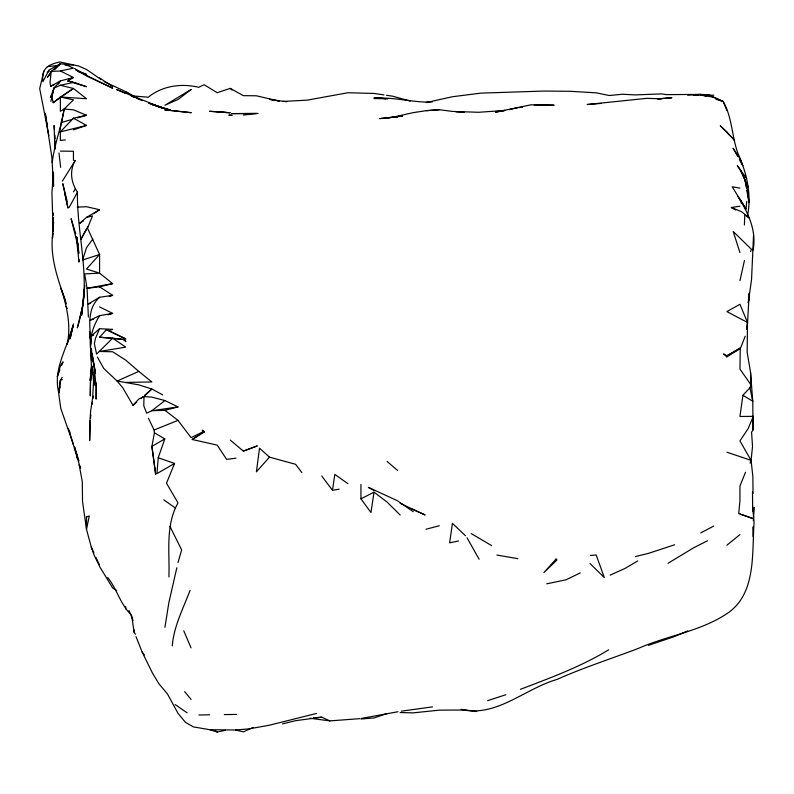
<?xml version="1.0" encoding="UTF-8"?>
<svg xmlns="http://www.w3.org/2000/svg" width="794" height="794" viewBox="0 0 794 794"><rect width="100%" height="100%" fill="white"/><g stroke="black" fill="none" stroke-linecap="round" stroke-linejoin="round"><path stroke-width="1.19" d="M400.156 515.028L387.095 502.076L374.024 492.141L370.957 512.517L360.952 498.831L360.952 484.39M60.374 151.108L73.445 151.267L73.445 160.229L75.132 160.646C69.316 170.958 71.073 182.64 77.455 192.168C76.78 228.583 87.191 264.739 83.36 301.204L84.779 285.383M53.387 217.675L52.97 229.516M740.266 348.487L726.877 356.883L723.533 353.916L726.927 355.811L740.266 348.487L739.948 369.061L751.015 384.872L749.933 387.8L742.926 395.293L739.948 416.493L753.278 416.354L753.01 429.991L751.571 432.125L752.504 446.089M79.043 259.648L78.983 262.099L76.353 236.801M753.01 429.991L752.781 401.248L749.933 387.8M52.255 162.522C54.21 144.448 61.416 127.149 64.155 109.036L73.445 99.885L60.374 96.997L53.168 102.694L51.739 96.739L53.972 88.065L60.374 80.938L73.445 77.475L60.374 70.984L51.223 71.391L47.303 77.395L49.754 74.844M753.526 235.411L751.541 279.538L748.325 302.504M96.461 388.931L96.143 399.134L95.796 383.839L94.347 367.91L91.231 351.017L92.977 359.652C87.419 344.497 91.379 328.795 99.578 315.675L112.649 313.382L99.578 306.911M753.079 250.17C757.605 226.379 743.909 205.944 732.207 186.769L739.948 188.118M744.405 225L744.762 215.263M168.914 576.95C169.807 552.019 165.152 525.856 177.995 502.86L166.482 483.209L174.591 463.438L158.234 457.791L164.785 438.923L154.423 432.78L154.066 430.011L148.428 418.18M726.877 356.883L726.927 355.811L739.939 348.03M52.771 233.168C50.201 251.837 55.004 270.099 60.85 287.666L60.999 288.301C66.736 306.087 71.44 325.907 67.093 344.417L73.445 323.912L70.09 338.82L73.098 325.858C67.371 347.782 52.781 369.012 58.736 392.623L60.066 386.777M747.194 329.024L749.189 293.274L748.355 300.34M52.841 233.238L52.503 238.121L53.029 223.332L53.138 231.749L51.918 192.515L53.119 178.114M53.099 229.575L53.615 222.241M91.717 366.223L90.625 380.852L91.409 366.213L90.03 335.237M753.278 520.546L754.3 507.485M158.234 457.791L156.954 473.621L174.591 463.438M101.175 79.589L86.516 69.495L78.785 66.041L59.729 61.952C47.739 64.82 41.357 68.304 42.926 81.693L48.96 70.08L60.374 63.778L65.068 64.294L73.445 68.155L60.374 70.984M737.626 196.058L746.023 208.971L746.727 201.309M91.677 365.051L90.188 380.604L90.933 374.738M753.01 493.491L752.881 476.638L751.074 460.351L752.514 446.675M747.521 215.65C751.789 194.411 746.658 172.735 737.924 153.292C731.701 136.32 732.296 117.333 723.145 101.453L708.605 94.764L700.735 94.387L687.673 95.191M90.188 420.82L89.643 440.65L90.03 421.713L89.623 425.544L90.635 411.044L92.729 397.159L93.831 374.252L94.099 384.157M90.466 418.458L90.883 414.925M746.678 329.321L747.491 322.473L739.948 304.281L726.877 311.585L747.491 322.473L747.174 352.476L750.548 372.356L752.712 400.94M91.231 372.396L91.687 368.882M59.56 131.893L64.155 109.036L73.445 109.82L86.506 115.269L77.365 117.899M58.736 392.623L60.374 380.326L62.19 377.428M92.173 404.315L92.491 401.972M92.967 398.469L93.285 396.127M339.098 489.183L332.497 490.315L334.82 474.385L347.881 483.675M164.924 627.339L168.874 602.547L176.834 567.779M748.295 302.574L749.079 297.76M172.278 645.859C173.866 626.099 183.245 608.551 190.064 590.319M154.423 432.78L151.902 446.407L155.674 474.365L151.902 446.357L164.785 438.923M739.939 280.669L744.474 260.372M79.241 321.312L82.874 305.124L84.303 289.205L81.643 315.307L82.874 305.124L77.316 327.892L78.983 322.463M50.876 101.374L53.972 88.065L60.374 85.266L73.445 82.447L67.837 80.978L73.445 77.475L68.889 79.211M43.869 71.113L39.7 88.61L48.841 135.695M83.509 220.762L79.489 223.521L86.516 217.367L92.501 215.938L87.509 228.146L99.578 254.497L99.578 273.146L112.649 283.617L99.578 286.852L87.062 288.252L88.382 317.034M177.995 562.579L181.657 549.905L169.976 526.462M750.092 463.16L751.074 460.351L739.939 440.918L748.196 428.512L753.278 416.354M53.972 88.065L50.419 97.513L52.285 94.407M59.917 369.825L57.237 376.664L60.374 365.945L63.044 361.846L61.704 365.27M750.479 251.668L751.422 249.286L733.19 231.471L739.948 252.561M740.604 347.911L745.199 336.239M745.526 472.241L739.948 485.988L739.939 500.905L738.698 513.569L753.01 518.561L740.226 514.125M110.406 330.056L112.649 329.361L99.578 328.716L95.479 338.383L94.367 343.762L96.58 354.104L112.649 338.214L123.427 339.425L125.72 341.36L123.427 339.425L99.578 337.192L106.465 329.639L125.72 338.899L106.465 329.639M69.167 207.413L77.455 192.168M86.506 229.099L80.849 239.391L87.836 226.806M58.508 84.045L60.374 80.938L50.697 86.179L50.032 82.645L51.223 71.391L60.374 63.778L54.657 69.743M62.359 181.151L75.132 160.646M73.445 191.82L75.38 188.734M92.858 238.994L86.506 247.678L82.566 260.035L99.578 254.497L86.516 269.007L99.578 273.146L84.63 273.93L87.062 288.252L112.649 283.617M99.578 286.852L112.649 295.328L99.578 297.284C86.874 308.558 89.712 326.394 90.933 341.509M269.474 457.146L256.402 471.834L259.519 448.183L269.474 457.146L295.606 464.292L301.899 472.648M97.394 357.102L103.796 368.495L117.095 381.041L122.733 387.74L133.015 405.327L138.791 399.064L144.012 396.583L151.853 389.02L162.691 394.856M65.326 139.893L60.374 140.449L60.374 131.883L73.445 118.197L86.506 115.269M99.578 328.716L91.31 335.971L93.553 335.276M133.015 405.327L136.608 402.221M141.094 398.34L142.88 396.782M144.677 395.233L151.853 389.02L138.781 384.852L117.095 381.041L138.781 371.394L151.853 381.964L125.72 382.42M726.877 545.21L739.948 534.62M164.924 400.553L151.853 410.726L146.652 413.198L143.774 405.774L144.012 396.583L151.853 397.109L164.924 400.553L177.995 406.915L164.924 410.3L151.853 410.726L177.995 406.915M53.168 102.694L59.252 98.426M62.289 96.292L73.445 88.471L86.516 98.724L60.374 96.997L60.374 111.269L64.155 109.036M192.227 439.509L204.018 431.35L202.172 430.159L204.127 432.135L192.227 439.509L217.199 445.106L226.647 459.379L235.977 458.178M93.553 213.854L99.578 209.715L86.516 206.728L77.236 207.135M60.374 96.997L73.445 88.471L60.374 85.266M668.012 563.303L693.519 547.85L707.454 540.803M99.578 297.284L88.253 304.033L90.576 303.199M637.761 560.921L624.818 568.544L610.11 575.144M86.516 217.367L99.578 209.715M608.71 649.79C581.029 666.632 550.54 677.838 520.398 689.341M47.303 72.363L49.317 71.261M700.735 532.933L713.806 526.025M360.952 498.831L374.024 492.141M580.186 572.95L565.933 579.819L546.729 583.818M99.578 315.675L90.099 320.181L93.652 319.109M253.137 727.463L243.331 731.87L235.649 729.994L209.963 729.736L193.359 726.887L185.359 722.262L177.995 713.33L167.455 693.916L158.899 683.763L152.478 673.094L142.126 652.033L136.012 636.609M687.673 630.932L674.602 636.49L648.46 645.333M154.066 430.011L177.995 420.373L191.056 437.623L204.018 431.35L204.127 432.135M243.331 451.101L257.117 445.97L243.331 451.101L230.27 440.075M50.697 86.179L54.111 84.869M62.339 379.611L60.374 380.326L58.825 394.469L60.771 408.424L73.445 444.63M109.165 296.579L112.649 295.328M505.798 694.74L487.675 700.636M73.445 129.859L86.516 125.392L73.445 118.197M387.095 713.548L374.024 717.945L360.952 719.007M277.146 100.759L279.339 101.156L256.402 95.786L243.331 95.647L230.27 88.382L217.199 92.69L204.127 84.72L198.788 87.3C181.379 83.171 162.383 85.692 148.26 97.235L132.945 95.915M674.602 544.803L648.46 553.368L635.399 556.564M107.905 314.821L112.649 313.382M72.79 119.219L61.366 122.514L61.317 121.403M426.031 529.231L439.37 525.727M60.374 131.883L86.516 125.392M282.545 723.88L295.606 720.674L321.749 717.181L329.818 720.892L359.841 718.649M398.102 116.629L392.186 117.343L413.227 112.629L426.299 110.664L439.37 109.721L452.431 111.418L478.574 112.282L504.706 110.465L495.416 112.212L530.849 104.838L554.123 105.195L534.312 104.858L543.92 104.858L540.347 105.245M509.42 109.572L517.777 107.726M316.617 713.429L269.017 725.289L249.038 728.852L235.649 729.994M458.456 540.992L449.632 542.848L452.431 523.355L465.502 535.791M209.963 729.736L217.199 732.048L225.456 730.321M397.973 711.722L361.617 718.391M387.095 118.157L402.588 115.835M735.601 209.983L731.343 207.522L739.939 206.202M461.135 709.37C496.022 717.905 525.072 688.527 556.981 679.446C583.451 667.605 611.211 658.752 638.307 648.42C667.367 635.557 700.09 631.498 726.877 613.683C756.622 594.17 751.819 553.2 754.092 522.462L752.613 506.512L752.514 491.943M401.367 711.156L432.522 706.868M496.389 111.527L504.706 110.465M402.518 116.003L379.79 118.614L397.744 116.718M243.331 115.051L258.1 113.423L231.63 113.611L256.402 113.502M47.303 66.646L59.193 65.346M518.968 107.597L522.531 107.2M657.382 98.893L671.903 97.751L658.335 98.823M283.031 101.443L307.209 100.153L347.881 92.739L374.024 93.444L383.998 94.903M590.23 555.453L596.185 555.006L604.294 577.516L590.021 563.541M439.37 109.721L426.299 110.664M313.521 717.756L321.749 717.181M700.735 94.387L666.523 94.645L661.531 93.891L635.399 94.903L622.327 94.258L609.256 95.518L596.185 92.829L570.052 91.29L543.92 91.062L480.936 93.126L452.431 96.729L426.299 102.505L428.7 102.357M65.128 65.098L73.445 64.88M600.939 103.419L587.153 104.52L646.812 98.347L661.531 98.823M198.907 714.997L209.676 714.808M698.005 94.933L693.291 95.012L713.806 95.201M701.539 94.873L708.605 94.764M224.335 714.58L236.463 714.431M465.502 709.995L439.37 710.144L413.227 712.863L400.156 712.546M432.313 101.989C412.682 102.942 393.774 96.402 374.024 98.555L385.993 98.674L374.024 97.771L387.085 98.813M400.156 116.063L402.538 116.113M455.994 111.934L464.311 112.371M227.084 112.559L230.27 112.758L209.537 111.279L227.084 112.559L217.199 111.875M99.578 337.192L112.649 338.214L125.72 347.117L99.578 351.464L112.649 351.772L125.72 360.158L138.781 371.394M387.095 98.664L388.018 98.774M309.988 718.242L329.818 720.892M286.733 101.731L269.474 99.379L274.952 100.372M461.513 709.419L476.678 711.553M386.43 95.27L392.524 96.173L410.22 101.046M496.885 555.046L517.777 558.658M706.64 96.531L700.745 94.774L713.806 97.414L723.145 101.453L726.877 110.376M716.069 99.349L723.145 101.453M156.607 106.188L163.733 108.312L148.796 103.19L170.631 110.148L151.853 104.471L162.701 108.133L116.569 89.504L125.72 93.414M726.877 452.203L751.074 460.351M78.556 71.619L86.506 74.428L75.738 69.941M731.343 207.522L741.427 211.631L749.457 217.973L746.261 216.127M131.258 96.114L134.523 97.464M136.697 98.357L142.136 100.61M132.777 96.243L138.791 98.843L125.72 91.647L104.113 81.603M411.391 508.875L425.137 514.959L400.156 503.336M77.683 71.222L112.649 88.194L87.231 76.254L74.586 68.463M374.024 490.474L368.386 487.357L397.466 500.756L413.227 511.713M471.269 533.588L491.645 545.627M742.926 395.293L752.781 401.248M116.668 590.418L112.649 587.967L99.855 566.946L94.129 555.165L91.33 547.255L86.506 529.409L82.526 501.5L82.288 481.67L79.152 464.768L80.69 468.043M99.578 77.941L112.649 86.625M125.72 91.647L130.762 95.121M175.146 704.556L187.056 712.774M163.782 499.863L175.553 508.15M215.333 730.679L217.199 732.048M164.924 410.3L177.995 420.373M387.095 461.473L397.635 470.475M230.27 88.382L231.997 90.109M107.666 577.526C117.016 588.989 120.37 604.452 131.099 614.735M184.625 691.653L191.056 699.365M142.126 652.033L144.369 654.921M321.749 476.003L332.497 490.315M746.846 190.421L749 202.619C747.452 189.746 745.864 176.05 737.279 165.668L746.578 178.471M131.744 615.856L134.117 632.312L135.446 634.217M746.023 208.971L739.948 199.056L741.556 203.562M467.021 537.796L479.129 559.234M737.616 156.358L733.061 148.15L739.948 158.592L742.757 165.589L739.333 159.435M66.16 306.365L67.272 308.479M79.926 466.604L69.941 433.316M739.948 169.34L748.236 187.086M91.33 547.255L93.91 552.852M95.975 557.338L99.578 565.189M68.165 428.244L70.14 432.76M183.771 630.803L191.056 647.884M129.045 610.457L133.074 620.471M65.584 301.085L60.999 288.301L66.428 303.864M75.748 233.793L71.142 218.697L78.298 247.41L76.998 240.334M78.983 460.967L74.537 447.012L77.792 458.972M65.048 194.699L67.976 208.097L62.805 183.702L67.143 201.299M60.652 167.375L58.974 152.934M76.452 453.324L77.514 459.131M47.203 124.956L45.218 113.195L51.818 157.063L53.367 182.709M744.911 179.434L746.42 187.98M78.13 246.259L76.79 237.049L78.795 253.296L78.398 248.591M92.471 356.089L92.134 353.717L95.498 373.289L91.231 351.017L92.719 359.801L91.985 353.935M89.484 331.495L90.943 343.226M91.409 349.241L91.697 351.583M93.245 375.393L92.372 366.768L93.94 385.586M93.494 377.865L94.069 384.901M752.613 506.512L753.01 511.386M54.389 129.174L54.091 125.571L54.895 149.153M54.875 135.178L55.173 138.781M90.337 335.415L90.933 345.043M91.151 348.655L91.528 360.486L91.31 349.003M52.741 171.623L53.545 186.253L53.506 172.923M96.263 382.907L96.501 387.8M53.228 212.961L53.347 215.333M750.548 372.356L751.015 384.872M54.905 148.994L54.597 140.369L54.637 148.617M134.077 629.91L134.117 632.312M753.208 527.087L753.327 536.744L753.218 526.869M125.72 606.646L125.72 609.018M86.506 516.993L86.506 529.38L89.295 515.892L86.506 516.993M90.566 376.138L90.278 395.74L90.566 376.138M556.078 559.036L543.91 572.563L556.981 559.988L556.078 559.036M191.056 89.524L178.164 99.409L164.924 105.255L191.056 89.524M231.888 115.329L228.99 115.14L231.888 115.329M191.066 112.669L164.924 109.85L191.066 112.669M75.668 82.933L67.837 80.978L86.506 86.715L75.668 82.933M726.877 132.022L720.257 125.67L734.46 140.201L726.877 132.022"/></g></svg>
